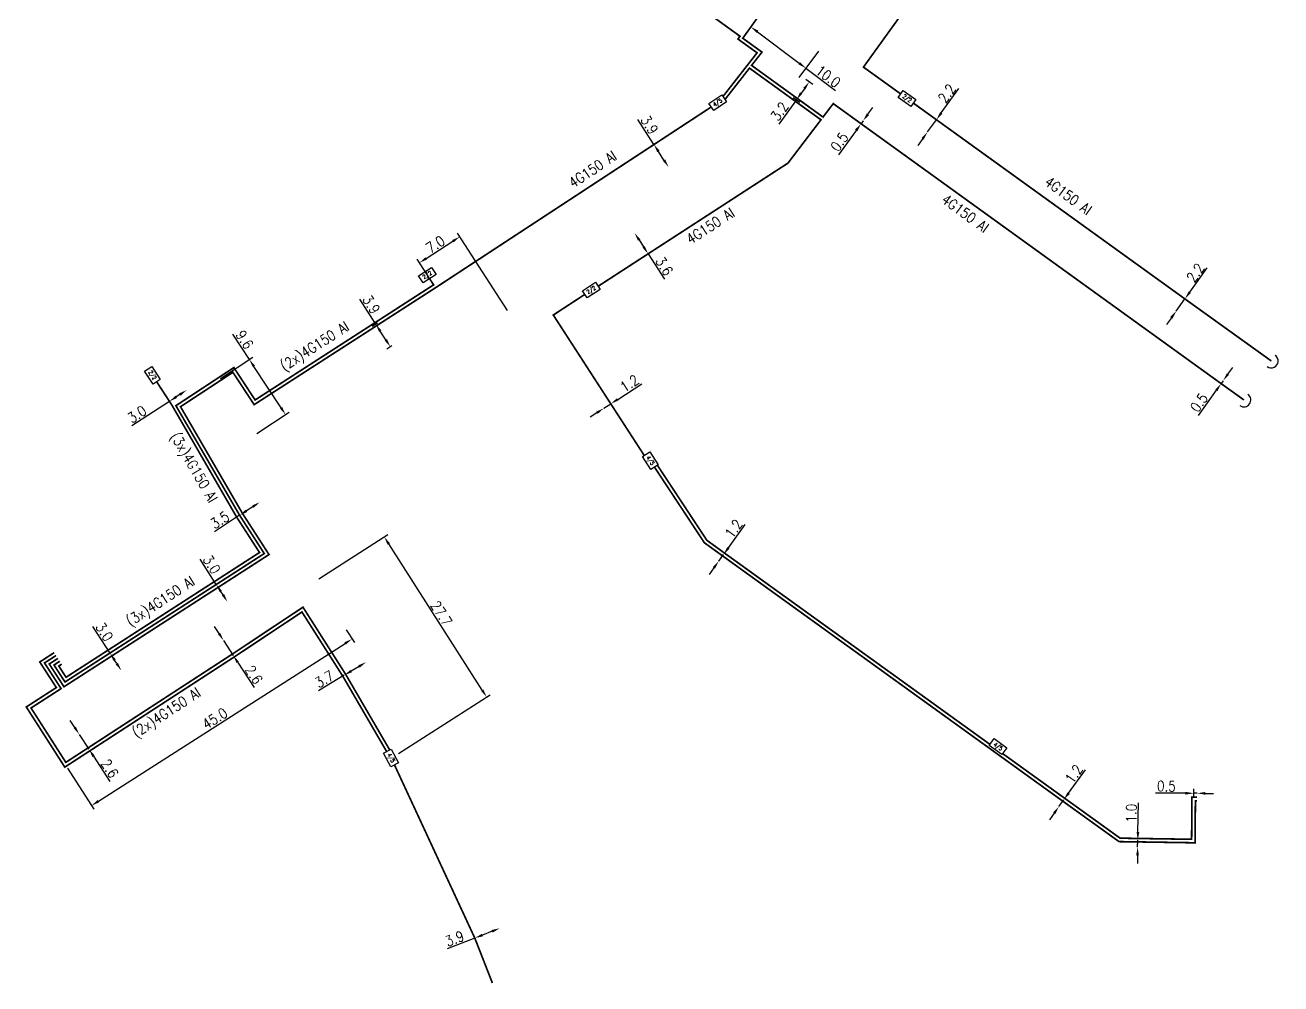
# Model space of a CAD drawing. Header units: millimetres. Extents: x 146511 to 147006, y 145000 to 146000.
# Drawn here: x 146810 to 146992.7, y 144999.9 to 145139.3 of the extents above; entities that cross this region are included whole.
import ezdxf
from ezdxf.enums import TextEntityAlignment as Align

# ---------------------------------------------------------------- set-up
doc = ezdxf.new("R2010")
doc.units = ezdxf.units.MM
doc.header["$PDMODE"] = 34
doc.linetypes.add('B_ST_AL', pattern=[2000, 1000, 1000])
doc.layers.get('0').update_dxf_attribs({"linetype": 'CONTINUOUS'})
doc.layers.get('DEFPOINTS').update_dxf_attribs({"linetype": 'CONTINUOUS'})
for name, color, linetype in [('B_110', 1, 'CONTINUOUS'), ('B_300', 7, 'CONTINUOUS'), ('B_310', 7, 'CONTINUOUS')]:
    doc.layers.add(name, color=color, linetype=linetype)
doc.styles.add('M_ROMANS', font='ROMANS.shx', dxfattribs={"width": 0.75})
doc.styles.get("Standard").update_dxf_attribs({"font": 'romans.shx', "width": 0.85})
doc.dimstyles.get("Standard").update_dxf_attribs({"dimtxt": 1.5, "dimasz": 1.2, "dimexe": 0.625, "dimexo": 0.625, "dimgap": 0.25, "dimtad": 1, "dimdec": 1, "dimzin": 0, "dimdsep": 46, "dimtxsty": 'Standard', "dimcen": -0.5, "dimadec": 0, "dimazin": 0, "dimtfac": 1, "dimtdec": 1, "dimtmove": 0, "dimatfit": 3, "dimfxl": 1, "dimtolj": 1, "dimtzin": 0, "dimarcsym": 0})

# ---------------------------------------------------------------- blocks, each defined once
blk = doc.blocks.new('*D3')
at = {"layer": 'B_110', "color": 0, "linetype": 'Continuous', "lineweight": -2, "transparency": 16777216}
for p, q in [((146852.75, 145058.77), (146862.8, 145065.2)), ((146876.53, 145042.58), (146862.92, 145063.85)), ((146864.34, 145033.36), (146877.7, 145041.9))]:
    blk.add_line(p, q, dxfattribs=at)
at = {"layer": 'B_110', "color": 0, "linetype": 'Continuous', "transparency": 16777216}
for points in [[(146863.09, 145063.96), (146862.75, 145063.74), (146862.28, 145064.86)], [(146876.69, 145042.68), (146876.36, 145042.47), (146877.17, 145041.57)]]:
    blk.add_solid(points, dxfattribs=at)
at = {"layer": 'DEFPOINTS', "color": 0, "linetype": 'Continuous', "transparency": 16777216}
for p in [(146862.28, 145064.86), (146852.22, 145058.44), (146863.81, 145033.02)]:
    blk.add_point(p, dxfattribs=at)
at = {"layer": 'B_110', "color": 0, "linetype": 'Continuous', "transparency": 16777216, "insert": (146870.57, 145053.75), "char_height": 1.5, "attachment_point": 5, "rotation": 302.5927}
blk.add_mtext('\\A1;27.7', dxfattribs=at)
blk = doc.blocks.new('*D4')
at = {"layer": 'B_110', "color": 0, "linetype": 'Continuous', "lineweight": -2, "transparency": 16777216}
for p, q in [((146877.96, 145007.52), (146876.56, 145006.97)), ((146875.44, 145006.54), (146871.43, 145004.96))]:
    blk.add_line(p, q, dxfattribs=at)
at = {"layer": 'B_110', "color": 0, "linetype": 'Continuous', "transparency": 16777216}
for points in [[(146876.49, 145007.16), (146876.63, 145006.79), (146875.44, 145006.54)], [(146877.88, 145007.71), (146878.03, 145007.33), (146879.07, 145007.96)]]:
    blk.add_solid(points, dxfattribs=at)
at = {"layer": 'DEFPOINTS', "color": 0, "linetype": 'Continuous', "transparency": 16777216}
for p in [(146879.07, 145007.96), (146879.07, 145007.96), (146875.44, 145006.54)]:
    blk.add_point(p, dxfattribs=at)
at = {"layer": 'B_110', "color": 0, "linetype": 'Continuous', "transparency": 16777216, "insert": (146872.51, 145006.46), "char_height": 1.5, "attachment_point": 5, "rotation": 21.3856}
blk.add_mtext('\\A1;3.9', dxfattribs=at)
blk = doc.blocks.new('*D5')
at = {"layer": 'B_110', "color": 0, "linetype": 'Continuous', "lineweight": -2, "transparency": 16777216}
for p, q in [((146858.6, 145046.03), (146857.48, 145045.37)), ((146856.45, 145044.75), (146852.7, 145042.51))]:
    blk.add_line(p, q, dxfattribs=at)
at = {"layer": 'B_110', "color": 0, "linetype": 'Continuous', "transparency": 16777216}
for points in [[(146857.38, 145045.54), (146857.58, 145045.19), (146856.45, 145044.75)], [(146858.5, 145046.2), (146858.7, 145045.86), (146859.63, 145046.65)]]:
    blk.add_solid(points, dxfattribs=at)
at = {"layer": 'DEFPOINTS', "color": 0, "linetype": 'Continuous', "transparency": 16777216}
for p in [(146859.63, 145046.65), (146859.63, 145046.65), (146856.45, 145044.75)]:
    blk.add_point(p, dxfattribs=at)
at = {"layer": 'B_110', "color": 0, "linetype": 'Continuous', "transparency": 16777216, "insert": (146853.55, 145044.18), "char_height": 1.5, "attachment_point": 5, "rotation": 30.8629}
blk.add_mtext('\\A1;3.7', dxfattribs=at)
blk = doc.blocks.new('*D6')
at = {"layer": 'B_110', "color": 0, "linetype": 'Continuous', "lineweight": -2, "transparency": 16777216}
for p, q in [((146838.25, 145050.81), (146837.59, 145051.82)), ((146838.9, 145049.81), (146840.31, 145047.62)), ((146840.96, 145046.62), (146843.34, 145042.95))]:
    blk.add_line(p, q, dxfattribs=at)
at = {"layer": 'B_110', "color": 0, "linetype": 'Continuous', "transparency": 16777216}
for points in [[(146838.41, 145050.92), (146838.08, 145050.7), (146838.9, 145049.81)], [(146841.13, 145046.73), (146840.8, 145046.51), (146840.31, 145047.62)]]:
    blk.add_solid(points, dxfattribs=at)
at = {"layer": 'DEFPOINTS', "color": 0, "linetype": 'Continuous', "transparency": 16777216}
for p in [(146838.9, 145049.81), (146838.9, 145049.81), (146840.31, 145047.62)]:
    blk.add_point(p, dxfattribs=at)
at = {"layer": 'B_110', "color": 0, "linetype": 'Continuous', "transparency": 16777216, "insert": (146843.32, 145044.82), "char_height": 1.5, "attachment_point": 5, "rotation": 302.9307}
blk.add_mtext('\\A1;2.6', dxfattribs=at)
blk = doc.blocks.new('*D7')
at = {"layer": 'B_110', "color": 0, "linetype": 'Continuous', "lineweight": -2, "transparency": 16777216}
for p, q in [((146817.26, 145037.17), (146816.6, 145038.17)), ((146817.91, 145036.16), (146819.33, 145033.98)), ((146819.99, 145032.98), (146822.38, 145029.32))]:
    blk.add_line(p, q, dxfattribs=at)
at = {"layer": 'B_110', "color": 0, "linetype": 'Continuous', "transparency": 16777216}
for points in [[(146817.42, 145037.28), (146817.09, 145037.06), (146817.91, 145036.16)], [(146820.16, 145033.09), (146819.82, 145032.87), (146819.33, 145033.98)]]:
    blk.add_solid(points, dxfattribs=at)
at = {"layer": 'DEFPOINTS', "color": 0, "linetype": 'Continuous', "transparency": 16777216}
for p in [(146817.91, 145036.16), (146817.91, 145036.16), (146819.33, 145033.98)]:
    blk.add_point(p, dxfattribs=at)
at = {"layer": 'B_110', "color": 0, "linetype": 'Continuous', "transparency": 16777216, "insert": (146822.35, 145031.19), "char_height": 1.5, "attachment_point": 5, "rotation": 303.1398}
blk.add_mtext('\\A1;2.6', dxfattribs=at)
blk = doc.blocks.new('*D8')
at = {"layer": 'B_110', "color": 0, "linetype": 'Continuous', "lineweight": -2, "transparency": 16777216}
for p, q in [((146822.4, 145047.95), (146819.87, 145051.85)), ((146823.38, 145046.44), (146823.05, 145046.95))]:
    blk.add_line(p, q, dxfattribs=at)
at = {"layer": 'B_110', "color": 0, "linetype": 'Continuous', "transparency": 16777216}
for points in [[(146823.22, 145047.06), (146822.88, 145046.84), (146822.4, 145047.95)], [(146823.54, 145046.55), (146823.21, 145046.33), (146824.03, 145045.44)]]:
    blk.add_solid(points, dxfattribs=at)
at = {"layer": 'DEFPOINTS', "color": 0, "linetype": 'Continuous', "transparency": 16777216}
for p in [(146822.4, 145047.95), (146824.03, 145045.44), (146824.03, 145045.44)]:
    blk.add_point(p, dxfattribs=at)
at = {"layer": 'B_110', "color": 0, "linetype": 'Continuous', "transparency": 16777216, "insert": (146821.57, 145051.06), "char_height": 1.5, "attachment_point": 5, "rotation": 302.9495}
blk.add_mtext('\\A1;3.0', dxfattribs=at)
blk = doc.blocks.new('*D9')
at = {"layer": 'B_110', "color": 0, "linetype": 'Continuous', "lineweight": -2, "transparency": 16777216}
for p, q in [((146837.84, 145057.95), (146835.48, 145061.63)), ((146838.82, 145056.44), (146838.49, 145056.95))]:
    blk.add_line(p, q, dxfattribs=at)
at = {"layer": 'B_110', "color": 0, "linetype": 'Continuous', "transparency": 16777216}
for points in [[(146838.66, 145057.05), (146838.33, 145056.84), (146837.84, 145057.95)], [(146838.99, 145056.55), (146838.65, 145056.33), (146839.47, 145055.43)]]:
    blk.add_solid(points, dxfattribs=at)
at = {"layer": 'DEFPOINTS', "color": 0, "linetype": 'Continuous', "transparency": 16777216}
for p in [(146837.84, 145057.95), (146839.47, 145055.43), (146839.47, 145055.43)]:
    blk.add_point(p, dxfattribs=at)
at = {"layer": 'B_110', "color": 0, "linetype": 'Continuous', "transparency": 16777216, "insert": (146837.18, 145060.84), "char_height": 1.5, "attachment_point": 5, "rotation": 302.8027}
blk.add_mtext('\\A1;3.0', dxfattribs=at)
blk = doc.blocks.new('*D10')
at = {"layer": 'B_110', "color": 0, "linetype": 'Continuous', "lineweight": -2, "transparency": 16777216}
for p, q in [((146843.16, 145069.26), (146842.24, 145068.66)), ((146841.24, 145068.01), (146837.57, 145065.62))]:
    blk.add_line(p, q, dxfattribs=at)
at = {"layer": 'B_110', "color": 0, "linetype": 'Continuous', "transparency": 16777216}
for points in [[(146843.05, 145069.43), (146843.27, 145069.09), (146844.17, 145069.92)], [(146842.13, 145068.83), (146842.35, 145068.49), (146841.24, 145068.01)]]:
    blk.add_solid(points, dxfattribs=at)
at = {"layer": 'DEFPOINTS', "color": 0, "linetype": 'Continuous', "transparency": 16777216}
for p in [(146844.17, 145069.92), (146844.17, 145069.92), (146841.24, 145068.01)]:
    blk.add_point(p, dxfattribs=at)
at = {"layer": 'B_110', "color": 0, "linetype": 'Continuous', "transparency": 16777216, "insert": (146838.36, 145067.32), "char_height": 1.5, "attachment_point": 5, "rotation": 33.1012}
blk.add_mtext('\\A1;3.5', dxfattribs=at)
blk = doc.blocks.new('B_310_03')
at = {"color": 0, "linetype": 'Continuous', "flags": 128}
blk.add_lwpolyline([(-2.25, -1.25), (-2.25, 1.25), (2.25, 1.25), (2.25, -1.25)], close=True, dxfattribs=at)
at = {"color": 0, "linetype": 'Continuous', "style": 'M_ROMANS', "width": 0.75}
blk.add_text('4/5', height=1.2, dxfattribs=at).set_placement((0, 0), align=Align.MIDDLE)
at = {"color": 0, "linetype": 'Continuous', "width": 0.75, "flags": 3}
for tag, p in [('DEF_COUP', (0, -7.5)), ('DEF_LEG', (0, -5)), ('DEF_TYPE', (0, -10))]:
    blk.add_attdef(tag, text='', height=1.2, dxfattribs=at).set_placement(p, align=Align.MIDDLE)
blk = doc.blocks.new('*D11')
at = {"layer": 'B_110', "color": 0, "linetype": 'Continuous', "lineweight": -2, "transparency": 16777216}
for p, q in [((146856.75, 145051.35), (146857.93, 145049.51)), ((146820.69, 145026.44), (146856.59, 145049.39)), ((146816.19, 145031.25), (146820.02, 145025.27))]:
    blk.add_line(p, q, dxfattribs=at)
at = {"layer": 'B_110', "color": 0, "linetype": 'Continuous', "transparency": 16777216}
for points in [[(146856.48, 145049.55), (146856.69, 145049.22), (146857.6, 145050.03)], [(146820.59, 145026.61), (146820.8, 145026.27), (146819.68, 145025.79)]]:
    blk.add_solid(points, dxfattribs=at)
at = {"layer": 'DEFPOINTS', "color": 0, "linetype": 'Continuous', "transparency": 16777216}
for p in [(146856.42, 145051.88), (146857.6, 145050.03), (146815.86, 145031.78)]:
    blk.add_point(p, dxfattribs=at)
at = {"layer": 'B_110', "color": 0, "linetype": 'Continuous', "transparency": 16777216, "insert": (146837.63, 145038.46), "char_height": 1.5, "attachment_point": 5, "rotation": 32.5927}
blk.add_mtext('\\A1;45.0', dxfattribs=at)
blk = doc.blocks.new('*D12')
at = {"layer": 'B_110', "color": 0, "linetype": 'Continuous', "lineweight": -2, "transparency": 16777216}
for p, q in [((146832.54, 145085.56), (146832.03, 145085.23)), ((146831.03, 145084.58), (146825.54, 145081))]:
    blk.add_line(p, q, dxfattribs=at)
at = {"layer": 'B_110', "color": 0, "linetype": 'Continuous', "transparency": 16777216}
for points in [[(146832.43, 145085.73), (146832.64, 145085.39), (146833.54, 145086.22)], [(146831.92, 145085.4), (146832.14, 145085.06), (146831.03, 145084.58)]]:
    blk.add_solid(points, dxfattribs=at)
at = {"layer": 'DEFPOINTS', "color": 0, "linetype": 'Continuous', "transparency": 16777216}
for p in [(146833.54, 145086.22), (146833.54, 145086.22), (146831.03, 145084.58)]:
    blk.add_point(p, dxfattribs=at)
at = {"layer": 'B_110', "color": 0, "linetype": 'Continuous', "transparency": 16777216, "insert": (146826.32, 145082.7), "char_height": 1.5, "attachment_point": 5, "rotation": 33.1101}
blk.add_mtext('\\A1;3.0', dxfattribs=at)
blk = doc.blocks.new('B_310_02')
at = {"color": 0, "linetype": 'Continuous', "flags": 128}
blk.add_lwpolyline([(-2.25, -1.25), (-2.25, 1.25), (2.25, 1.25), (2.25, -1.25)], close=True, dxfattribs=at)
at = {"color": 0, "linetype": 'Continuous', "style": 'M_ROMANS', "width": 0.75}
blk.add_text('2/2', height=1.2, dxfattribs=at).set_placement((0, 0), align=Align.MIDDLE)
at = {"color": 0, "linetype": 'Continuous', "style": 'M_ROMANS', "width": 0.75, "flags": 3}
for tag, p in [('DEF_COUP', (0, -7.5)), ('DEF_LEG', (0, -5)), ('DEF_TYPE', (0, -10))]:
    blk.add_attdef(tag, text='', height=1.2, dxfattribs=at).set_placement(p, align=Align.MIDDLE)
blk = doc.blocks.new('*D13')
at = {"layer": 'B_110', "color": 0, "linetype": 'Continuous', "lineweight": -2, "transparency": 16777216}
for p, q in [((146861.04, 145095.8), (146858.7, 145099.42)), ((146861.28, 145095.95), (146860.51, 145095.46)), ((146862.5, 145093.53), (146861.69, 145094.79)), ((146863.39, 145092.67), (146862.63, 145092.18))]:
    blk.add_line(p, q, dxfattribs=at)
at = {"layer": 'B_110', "color": 0, "linetype": 'Continuous', "transparency": 16777216}
for points in [[(146861.86, 145094.9), (146861.52, 145094.68), (146861.04, 145095.8)], [(146862.67, 145093.64), (146862.33, 145093.42), (146863.15, 145092.52)]]:
    blk.add_solid(points, dxfattribs=at)
at = {"layer": 'DEFPOINTS', "color": 0, "linetype": 'Continuous', "transparency": 16777216}
for p in [(146861.8, 145096.29), (146863.92, 145093.01), (146863.15, 145092.52)]:
    blk.add_point(p, dxfattribs=at)
at = {"layer": 'B_110', "color": 0, "linetype": 'Continuous', "transparency": 16777216, "insert": (146860.39, 145098.66), "char_height": 1.5, "attachment_point": 5, "rotation": 302.8081}
blk.add_mtext('\\A1;3.9', dxfattribs=at)
blk = doc.blocks.new('*D14')
at = {"layer": 'B_110', "color": 0, "linetype": 'Continuous', "lineweight": -2, "transparency": 16777216}
for p, q in [((146842.65, 145090.67), (146840.26, 145094.33)), ((146838.47, 145087.92), (146843.18, 145091.01)), ((146847.26, 145083.65), (146843.31, 145089.67)), ((146843.73, 145079.9), (146848.44, 145082.99))]:
    blk.add_line(p, q, dxfattribs=at)
at = {"layer": 'B_110', "color": 0, "linetype": 'Continuous', "transparency": 16777216}
for points in [[(146843.48, 145089.78), (146843.15, 145089.56), (146842.65, 145090.67)], [(146847.43, 145083.76), (146847.1, 145083.54), (146847.92, 145082.64)]]:
    blk.add_solid(points, dxfattribs=at)
at = {"layer": 'DEFPOINTS', "color": 0, "linetype": 'Continuous', "transparency": 16777216}
for p in [(146837.94, 145087.58), (146847.92, 145082.64), (146843.21, 145079.55)]:
    blk.add_point(p, dxfattribs=at)
at = {"layer": 'B_110', "color": 0, "linetype": 'Continuous', "transparency": 16777216, "insert": (146841.96, 145093.55), "char_height": 1.5, "attachment_point": 5, "rotation": 303.2738}
blk.add_mtext('\\A1;9.6', dxfattribs=at)
blk = doc.blocks.new('*D15')
at = {"layer": 'B_110', "color": 0, "linetype": 'Continuous', "lineweight": -2, "transparency": 16777216}
for p, q in [((146868.39, 145105.37), (146872.26, 145107.87)), ((146880.19, 145097.8), (146872.93, 145109.04)), ((146868.88, 145102.4), (146867.05, 145105.24))]:
    blk.add_line(p, q, dxfattribs=at)
at = {"layer": 'B_110', "color": 0, "linetype": 'Continuous', "transparency": 16777216}
for points in [[(146872.15, 145108.03), (146872.36, 145107.7), (146873.26, 145108.52)], [(146868.28, 145105.54), (146868.5, 145105.2), (146867.38, 145104.72)]]:
    blk.add_solid(points, dxfattribs=at)
at = {"layer": 'DEFPOINTS', "color": 0, "linetype": 'Continuous', "transparency": 16777216}
for p in [(146873.26, 145108.52), (146869.22, 145101.88), (146880.53, 145097.28)]:
    blk.add_point(p, dxfattribs=at)
at = {"layer": 'B_110', "color": 0, "linetype": 'Continuous', "transparency": 16777216, "insert": (146869.71, 145107.41), "char_height": 1.5, "attachment_point": 5, "rotation": 32.8621}
blk.add_mtext('\\A1;7.0', dxfattribs=at)
blk = doc.blocks.new('*D16')
at = {"layer": 'B_110', "color": 0, "linetype": 'Continuous', "lineweight": -2, "transparency": 16777216}
for p, q in [((146901.5, 145121.93), (146899.16, 145125.54)), ((146902.96, 145119.66), (146902.15, 145120.92))]:
    blk.add_line(p, q, dxfattribs=at)
at = {"layer": 'B_110', "color": 0, "linetype": 'Continuous', "transparency": 16777216}
for points in [[(146902.32, 145121.03), (146901.98, 145120.81), (146901.5, 145121.93)], [(146903.13, 145119.77), (146902.8, 145119.55), (146903.62, 145118.65)]]:
    blk.add_solid(points, dxfattribs=at)
at = {"layer": 'DEFPOINTS', "color": 0, "linetype": 'Continuous', "transparency": 16777216}
for p in [(146901.5, 145121.93), (146903.62, 145118.65), (146903.62, 145118.65)]:
    blk.add_point(p, dxfattribs=at)
at = {"layer": 'B_110', "color": 0, "linetype": 'Continuous', "transparency": 16777216, "insert": (146900.84, 145124.78), "char_height": 1.5, "attachment_point": 5, "rotation": 302.8957}
blk.add_mtext('\\A1;3.9', dxfattribs=at)
blk = doc.blocks.new('*D17')
at = {"layer": 'B_110', "color": 0, "linetype": 'Continuous', "lineweight": -2, "transparency": 16777216}
for p, q in [((146899.34, 145108.05), (146899.99, 145107.04)), ((146900.65, 145106.03), (146903.03, 145102.36))]:
    blk.add_line(p, q, dxfattribs=at)
at = {"layer": 'B_110', "color": 0, "linetype": 'Continuous', "transparency": 16777216}
for points in [[(146899.51, 145108.15), (146899.17, 145107.94), (146898.69, 145109.05)], [(146900.16, 145107.15), (146899.83, 145106.93), (146900.65, 145106.03)]]:
    blk.add_solid(points, dxfattribs=at)
at = {"layer": 'DEFPOINTS', "color": 0, "linetype": 'Continuous', "transparency": 16777216}
for p in [(146898.69, 145109.05), (146898.69, 145109.05), (146900.65, 145106.03)]:
    blk.add_point(p, dxfattribs=at)
at = {"layer": 'B_110', "color": 0, "linetype": 'Continuous', "transparency": 16777216, "insert": (146903, 145104.24), "char_height": 1.5, "attachment_point": 5, "rotation": 302.965}
blk.add_mtext('\\A1;3.6', dxfattribs=at)
blk = doc.blocks.new('*D18')
at = {"layer": 'B_110', "color": 0, "linetype": 'Continuous', "lineweight": -2, "transparency": 16777216}
for p, q in [((146896.23, 145084.87), (146899.74, 145087.15)), ((146894.21, 145083.57), (146895.22, 145084.22)), ((146893.21, 145082.92), (146892.2, 145082.27))]:
    blk.add_line(p, q, dxfattribs=at)
at = {"layer": 'B_110', "color": 0, "linetype": 'Continuous', "transparency": 16777216}
for points in [[(146896.12, 145085.04), (146896.34, 145084.71), (146895.22, 145084.22)], [(146893.1, 145083.09), (146893.31, 145082.75), (146894.21, 145083.57)]]:
    blk.add_solid(points, dxfattribs=at)
at = {"layer": 'DEFPOINTS', "color": 0, "linetype": 'Continuous', "transparency": 16777216}
for p in [(146895.22, 145084.22), (146894.21, 145083.57), (146894.21, 145083.57)]:
    blk.add_point(p, dxfattribs=at)
at = {"layer": 'B_110', "color": 0, "linetype": 'Continuous', "transparency": 16777216, "insert": (146897.94, 145087.18), "char_height": 1.5, "attachment_point": 5, "rotation": 32.9279}
blk.add_mtext('\\A1;1.2', dxfattribs=at)
blk = doc.blocks.new('*D20')
at = {"layer": 'B_110', "color": 0, "linetype": 'Continuous', "lineweight": -2, "transparency": 16777216}
for p, q in [((146916.56, 145138.31), (146922.63, 145133.74)), ((146923.59, 145133.02), (146927.91, 145129.77))]:
    blk.add_line(p, q, dxfattribs=at)
at = {"layer": 'B_110', "color": 0, "linetype": 'Continuous', "transparency": 16777216}
for points in [[(146916.68, 145138.47), (146916.44, 145138.15), (146915.6, 145139.03)], [(146922.75, 145133.9), (146922.51, 145133.58), (146923.59, 145133.02)]]:
    blk.add_solid(points, dxfattribs=at)
at = {"layer": 'DEFPOINTS', "color": 0, "linetype": 'Continuous', "transparency": 16777216}
for p in [(146915.6, 145139.03), (146923.59, 145133.02), (146923.59, 145133.02)]:
    blk.add_point(p, dxfattribs=at)
at = {"layer": 'B_110', "color": 0, "linetype": 'Continuous', "transparency": 16777216, "insert": (146926.83, 145131.83), "char_height": 1.5, "attachment_point": 5, "rotation": 323.0602}
blk.add_mtext('\\A1;10.0', dxfattribs=at)
blk = doc.blocks.new('*D24')
at = {"layer": 'B_110', "color": 0, "linetype": 'Continuous', "lineweight": -2, "transparency": 16777216}
for p, q in [((146924.62, 145130.63), (146923.57, 145131.38)), ((146923.38, 145130.04), (146922.91, 145129.39)), ((146922.21, 145128.42), (146919.65, 145124.88)), ((146921.74, 145128.76), (146922.71, 145128.06))]:
    blk.add_line(p, q, dxfattribs=at)
at = {"layer": 'B_110', "color": 0, "linetype": 'Continuous', "transparency": 16777216}
for points in [[(146922.75, 145129.51), (146923.07, 145129.28), (146922.21, 145128.42)], [(146923.21, 145130.16), (146923.54, 145129.93), (146924.08, 145131.02)]]:
    blk.add_solid(points, dxfattribs=at)
at = {"layer": 'DEFPOINTS', "color": 0, "linetype": 'Continuous', "transparency": 16777216}
for p in [(146924.08, 145131.02), (146925.12, 145130.26), (146921.23, 145129.13)]:
    blk.add_point(p, dxfattribs=at)
at = {"layer": 'B_110', "color": 0, "linetype": 'Continuous', "transparency": 16777216, "insert": (146919.76, 145126.75), "char_height": 1.5, "attachment_point": 5, "rotation": 54.1549}
blk.add_mtext('\\A1;3.2', dxfattribs=at)
blk = doc.blocks.new('*D28')
at = {"layer": 'B_110', "color": 0, "linetype": 'Continuous', "lineweight": -2, "transparency": 16777216}
for p, q in [((146932.61, 145126.33), (146933.32, 145127.3)), ((146930.91, 145123.98), (146928.35, 145120.44)), ((146931.91, 145125.36), (146931.62, 145124.95))]:
    blk.add_line(p, q, dxfattribs=at)
at = {"layer": 'B_110', "color": 0, "linetype": 'Continuous', "transparency": 16777216}
for points in [[(146932.45, 145126.45), (146932.78, 145126.21), (146931.91, 145125.36)], [(146930.75, 145124.1), (146931.08, 145123.86), (146931.62, 145124.95)]]:
    blk.add_solid(points, dxfattribs=at)
at = {"layer": 'DEFPOINTS', "color": 0, "linetype": 'Continuous', "transparency": 16777216}
for p in [(146931.62, 145124.95), (146931.91, 145125.36), (146931.91, 145125.36)]:
    blk.add_point(p, dxfattribs=at)
at = {"layer": 'B_110', "color": 0, "linetype": 'Continuous', "transparency": 16777216, "insert": (146928.47, 145122.31), "char_height": 1.5, "attachment_point": 5, "rotation": 54.1549}
blk.add_mtext('\\A1;0.5', dxfattribs=at)
blk = doc.blocks.new('*D29')
at = {"layer": 'B_110', "color": 0, "linetype": 'Continuous', "lineweight": -2, "transparency": 16777216}
for p, q in [((146984.98, 145088.54), (146985.68, 145089.52)), ((146984.28, 145087.57), (146983.99, 145087.16)), ((146983.29, 145086.19), (146980.67, 145082.53))]:
    blk.add_line(p, q, dxfattribs=at)
at = {"layer": 'B_110', "color": 0, "linetype": 'Continuous', "transparency": 16777216}
for points in [[(146984.82, 145088.66), (146985.14, 145088.43), (146984.28, 145087.57)], [(146983.13, 145086.3), (146983.45, 145086.07), (146983.99, 145087.16)]]:
    blk.add_solid(points, dxfattribs=at)
at = {"layer": 'DEFPOINTS', "color": 0, "linetype": 'Continuous', "transparency": 16777216}
for p in [(146984.28, 145087.57), (146984.28, 145087.57), (146983.99, 145087.16)]:
    blk.add_point(p, dxfattribs=at)
at = {"layer": 'B_110', "color": 0, "linetype": 'Continuous', "transparency": 16777216, "insert": (146980.78, 145084.4), "char_height": 1.5, "attachment_point": 5, "rotation": 54.3565}
blk.add_mtext('\\A1;0.5', dxfattribs=at)
blk = doc.blocks.new('B_300_05')
at = {"color": 0, "linetype": 'Continuous'}
blk.add_arc((0, 0), 1, 270, 90, dxfattribs=at)
at = {"color": 0, "linetype": 'Continuous', "width": 0.75, "flags": 3}
for tag, p in [('DEF_LEG', (0, -5)), ('DEF_COUP', (0, -7.5)), ('DEF_TYPE', (0, -10))]:
    blk.add_attdef(tag, text='', height=1.2, dxfattribs=at).set_placement(p, align=Align.MIDDLE)
blk = doc.blocks.new('*D30')
at = {"layer": 'B_110', "color": 0, "linetype": 'Continuous', "lineweight": -2, "transparency": 16777216}
for p, q in [((146979.43, 145100.45), (146981.98, 145104)), ((146977.45, 145097.69), (146978.73, 145099.47)), ((146976.75, 145096.71), (146976.05, 145095.74))]:
    blk.add_line(p, q, dxfattribs=at)
at = {"layer": 'B_110', "color": 0, "linetype": 'Continuous', "transparency": 16777216}
for points in [[(146979.27, 145100.56), (146979.59, 145100.33), (146978.73, 145099.47)], [(146976.58, 145096.83), (146976.91, 145096.59), (146977.45, 145097.69)]]:
    blk.add_solid(points, dxfattribs=at)
at = {"layer": 'DEFPOINTS', "color": 0, "linetype": 'Continuous', "transparency": 16777216}
for p in [(146978.73, 145099.47), (146977.45, 145097.69), (146977.45, 145097.69)]:
    blk.add_point(p, dxfattribs=at)
at = {"layer": 'B_110', "color": 0, "linetype": 'Continuous', "transparency": 16777216, "insert": (146980.25, 145103.29), "char_height": 1.5, "attachment_point": 5, "rotation": 54.2923}
blk.add_mtext('\\A1;2.2', dxfattribs=at)
blk = doc.blocks.new('*D31')
at = {"layer": 'B_110', "color": 0, "linetype": 'Continuous', "lineweight": -2, "transparency": 16777216}
for p, q in [((146943.28, 145126.51), (146945.84, 145130.05)), ((146941.29, 145123.75), (146942.58, 145125.53)), ((146940.59, 145122.78), (146939.89, 145121.8))]:
    blk.add_line(p, q, dxfattribs=at)
at = {"layer": 'B_110', "color": 0, "linetype": 'Continuous', "transparency": 16777216}
for points in [[(146943.12, 145126.62), (146943.44, 145126.39), (146942.58, 145125.53)], [(146940.43, 145122.89), (146940.75, 145122.66), (146941.29, 145123.75)]]:
    blk.add_solid(points, dxfattribs=at)
at = {"layer": 'DEFPOINTS', "color": 0, "linetype": 'Continuous', "transparency": 16777216}
for p in [(146942.58, 145125.53), (146941.29, 145123.75), (146941.29, 145123.75)]:
    blk.add_point(p, dxfattribs=at)
at = {"layer": 'B_110', "color": 0, "linetype": 'Continuous', "transparency": 16777216, "insert": (146944.1, 145129.35), "char_height": 1.5, "attachment_point": 5, "rotation": 54.1523}
blk.add_mtext('\\A1;2.2', dxfattribs=at)
blk = doc.blocks.new('*D32')
at = {"layer": 'B_110', "color": 0, "linetype": 'Continuous', "lineweight": -2, "transparency": 16777216}
for p, q in [((146912.33, 145063.29), (146914.78, 145066.68)), ((146910.93, 145061.34), (146911.63, 145062.31)), ((146910.22, 145060.37), (146909.52, 145059.39))]:
    blk.add_line(p, q, dxfattribs=at)
at = {"layer": 'B_110', "color": 0, "linetype": 'Continuous', "transparency": 16777216}
for points in [[(146912.17, 145063.4), (146912.49, 145063.17), (146911.63, 145062.31)], [(146910.06, 145060.48), (146910.39, 145060.25), (146910.93, 145061.34)]]:
    blk.add_solid(points, dxfattribs=at)
at = {"layer": 'DEFPOINTS', "color": 0, "linetype": 'Continuous', "transparency": 16777216}
for p in [(146911.63, 145062.31), (146910.93, 145061.34), (146910.93, 145061.34)]:
    blk.add_point(p, dxfattribs=at)
at = {"layer": 'B_110', "color": 0, "linetype": 'Continuous', "transparency": 16777216, "insert": (146913.09, 145066.06), "char_height": 1.5, "attachment_point": 5, "rotation": 54.2055}
blk.add_mtext('\\A1;1.2', dxfattribs=at)
blk = doc.blocks.new('*D33')
at = {"layer": 'B_110', "color": 0, "linetype": 'Continuous', "lineweight": -2, "transparency": 16777216}
for p, q in [((146961.81, 145027.62), (146964.26, 145031.02)), ((146960.41, 145025.67), (146961.11, 145026.64)), ((146959.71, 145024.7), (146959.01, 145023.72))]:
    blk.add_line(p, q, dxfattribs=at)
at = {"layer": 'B_110', "color": 0, "linetype": 'Continuous', "transparency": 16777216}
for points in [[(146961.65, 145027.73), (146961.98, 145027.5), (146961.11, 145026.64)], [(146959.55, 145024.81), (146959.87, 145024.58), (146960.41, 145025.67)]]:
    blk.add_solid(points, dxfattribs=at)
at = {"layer": 'DEFPOINTS', "color": 0, "linetype": 'Continuous', "transparency": 16777216}
for p in [(146960.41, 145025.67), (146960.41, 145025.67), (146961.11, 145026.64)]:
    blk.add_point(p, dxfattribs=at)
at = {"layer": 'B_110', "color": 0, "linetype": 'Continuous', "transparency": 16777216, "insert": (146962.58, 145030.39), "char_height": 1.5, "attachment_point": 5, "rotation": 54.2465}
blk.add_mtext('\\A1;1.2', dxfattribs=at)
blk = doc.blocks.new('*D34')
at = {"layer": 'B_110', "color": 0, "linetype": 'Continuous', "lineweight": -2, "transparency": 16777216}
for p, q in [((146971.89, 145021.97), (146971.95, 145026.18)), ((146971.85, 145019.77), (146971.87, 145020.77)), ((146971.83, 145018.57), (146971.82, 145017.37))]:
    blk.add_line(p, q, dxfattribs=at)
at = {"layer": 'B_110', "color": 0, "linetype": 'Continuous', "transparency": 16777216}
for points in [[(146971.69, 145021.97), (146972.09, 145021.97), (146971.87, 145020.77)], [(146971.63, 145018.57), (146972.03, 145018.57), (146971.85, 145019.77)]]:
    blk.add_solid(points, dxfattribs=at)
at = {"layer": 'DEFPOINTS', "color": 0, "linetype": 'Continuous', "transparency": 16777216}
for p in [(146971.87, 145020.77), (146971.85, 145019.77), (146971.85, 145019.77)]:
    blk.add_point(p, dxfattribs=at)
at = {"layer": 'B_110', "color": 0, "linetype": 'Continuous', "transparency": 16777216, "insert": (146970.93, 145024.7), "char_height": 1.5, "attachment_point": 5, "rotation": 89.134}
blk.add_mtext('\\A1;1.0', dxfattribs=at)
blk = doc.blocks.new('*D76')
at = {"layer": 'B_110', "color": 0, "linetype": 'Continuous', "lineweight": -2, "transparency": 16777216}
for p, q in [((146978.8, 145027.6), (146974.43, 145027.63)), ((146980, 145026.91), (146980.01, 145028.22)), ((146980.5, 145027.59), (146980, 145027.59)), ((146981.7, 145027.58), (146982.9, 145027.57))]:
    blk.add_line(p, q, dxfattribs=at)
at = {"layer": 'B_110', "color": 0, "linetype": 'Continuous', "transparency": 16777216}
for points in [[(146978.81, 145027.8), (146978.8, 145027.4), (146980, 145027.59)], [(146981.71, 145027.78), (146981.7, 145027.38), (146980.5, 145027.59)]]:
    blk.add_solid(points, dxfattribs=at)
at = {"layer": 'DEFPOINTS', "color": 0, "linetype": 'Continuous', "transparency": 16777216}
for p in [(146980.5, 145027.59), (146980.5, 145027.59), (146979.99, 145026.28)]:
    blk.add_point(p, dxfattribs=at)
at = {"layer": 'B_110', "color": 0, "linetype": 'Continuous', "transparency": 16777216, "insert": (146976.03, 145028.62), "char_height": 1.5, "attachment_point": 5, "rotation": 359.5685}
blk.add_mtext('\\A1;0.5', dxfattribs=at)

msp = doc.modelspace()

# ---------------------------------------------------------------- linework, layer by layer
at = {"layer": 'B_110', "linetype": 'Continuous', "const_width": 0.25, "flags": 128}
for points in [[(146820.49, 145201.45), (146823.27, 145203.25), (146827.96, 145199.86), (146832.5, 145206.19), (146839.08, 145201.42), (146901.96, 145155.81), (146918.85, 145143.57), (146914.42, 145137.38), (146917.21, 145135.36), (146915.7, 145133.43), (146926.09, 145125.92), (146927.58, 145127.87), (146931.62, 145124.95), (146983.99, 145087.16), (146987.31, 145084.78)], [(146820.76, 145201.03), (146823.25, 145202.65), (146828.07, 145199.16), (146828.36, 145199.57), (146843.15, 145188.88), (146904.68, 145144.41), (146914.01, 145137.67), (146913.72, 145137.26), (146916.5, 145135.26), (146911.53, 145128.9)], [(146937.39, 145129.28), (146931.97, 145133.18), (146939.56, 145143.71), (146947.36, 145154.54), (146947.8, 145154.22)], [(146911.83, 145128.47), (146915.39, 145133.03), (146925.79, 145125.52), (146920.99, 145119.22)], [(146991.29, 145090.45), (146978.73, 145099.47), (146942.58, 145125.53), (146939.21, 145127.96)], [(146909.84, 145127.39), (146869.93, 145101.23), (146861.94, 145096.08), (146843.35, 145084.1), (146840.26, 145088.8), (146832.64, 145083.8), (146841.66, 145068.27), (146845.51, 145062.3), (146822.6, 145047.53), (146815.69, 145043.08), (146813.55, 145046.39), (146814.81, 145047.2)], [(146920.99, 145119.22), (146900.65, 145106.03), (146893.36, 145101.3)], [(146868.88, 145102.4), (146869.45, 145101.52), (146861.67, 145096.5), (146843.49, 145084.78), (146840.4, 145089.49), (146831.97, 145083.95), (146841.24, 145068.01), (146844.82, 145062.45), (146822.33, 145047.95), (146815.84, 145043.77), (146814.24, 145046.24), (146815.08, 145046.79)], [(146900.08, 145076.72), (146895.22, 145084.22), (146886.86, 145097.13), (146891.44, 145100.13)], [(146815.35, 145046.37), (146814.94, 145046.09), (146815.99, 145044.46), (146822.06, 145048.37), (146844.13, 145062.6), (146840.81, 145067.74), (146831.41, 145083.99), (146829.17, 145087.43)], [(146950.38, 145034.69), (146911.77, 145062.51), (146909.2, 145064.37), (146902, 145075.29)], [(146863.06, 145033.9), (146856.67, 145044.87), (146850.45, 145054.65), (146840.18, 145047.83), (146819.2, 145034.19), (146815.96, 145032.09), (146810.9, 145039.99), (146815.27, 145042.81), (146812.86, 145046.54), (146814.54, 145047.62)], [(146862.62, 145033.66), (146856.24, 145044.62), (146850.3, 145053.95), (146840.45, 145047.41), (146819.47, 145033.77), (146815.81, 145031.39), (146810.21, 145040.14), (146814.58, 145042.96), (146812.17, 145046.68), (146814.27, 145048.04)], [(146863.76, 145031.72), (146875.44, 145006.54), (146878, 145000)]]:
    msp.add_lwpolyline(points, dxfattribs=at)
at = {"layer": 'B_110', "color": 7, "linetype": 'Continuous', "flags": 128}
msp.add_lwpolyline([(146925.45, 145135.49), (146922.58, 145131.68)], dxfattribs=at)
at = {"layer": 'B_110', "linetype": 'B_ST_AL', "const_width": 0.25, "flags": 128}
for points in [[(146980.5, 145026.51), (146980.25, 145026.51), (146980.2, 145020.39), (146971.86, 145020.52), (146969.14, 145020.56), (146960.16, 145027.02), (146911.48, 145062.11), (146908.83, 145064.02), (146901.58, 145075.01)], [(146980.5, 145027.01), (146979.75, 145027.02), (146979.7, 145020.9), (146971.87, 145021.02), (146969.3, 145021.06), (146960.45, 145027.43), (146952.2, 145033.37)]]:
    msp.add_lwpolyline(points, dxfattribs=at)

# ---------------------------------------------------------------- block references
at = {"layer": 'B_300', "linetype": 'Continuous'}
for p, rotation in [((146991.29, 145090.45), 324.2923390424045), ((146987.31, 145084.78), 324.3565233441813)]:
    msp.add_blockref('B_300_05', p, dxfattribs=dict(at, rotation=rotation))
at = {"layer": 'B_310', "linetype": 'Continuous'}
for name, p, xscale, yscale, zscale, rotation in [('B_310_02', (146938.3, 145128.62), 0.5, 0.5, 0.5, 324.2109602613504), ('B_310_03', (146910.77, 145128.01), 0.5, 0.5, 0.5, 33.98157599389618), ('B_310_02', (146868.54, 145102.93), 0.5, 0.5, 0.5, 32.86213879578181), ('B_310_02', (146892.38, 145100.75), 0.5, 0.5, 0.5, 33.29079825928798), ('B_310_02', (146828.55, 145088.37), 0.5, 0.5, 0.5, 303.1101202570789), ('B_310_03', (146900.97, 145075.96), 0.5, 0.5, 0.5, 303.0409658878405), ('B_310_03', (146951.54, 145034.37), 0.4999999999999999, 0.4999999999999999, 0.4999999999999999, 324.2166858133726), ('B_310_03', (146863.26, 145032.73), 0.5, 0.5, 0.5, 298.2591092881954)]:
    msp.add_blockref(name, p, dxfattribs=dict(at, xscale=xscale, yscale=yscale, zscale=zscale, rotation=rotation))

# ---------------------------------------------------------------- texts
at = {"layer": 'B_110', "linetype": 'Continuous', "width": 0.85}
for s, rotation, p in [('4G150 Al', 33.7792, (146892.59, 145118.33)), ('4G150 Al', 323.8953, (146961.76, 145114.49)), ('4G150 Al', 323.8953, (146946.78, 145111.92)), ('4G150 Al', 33.0159, (146909.69, 145110.1)), ('(2x)4G150 Al', 32.715, (146852.2, 145092.53)), ('(3x)4G150 Al', 300.233, (146834.53, 145074.94)), ('(3x)4G150 Al', 33.1584, (146829.77, 145055.45)), ('(2x)4G150 Al', 33.1584, (146830.63, 145039.26))]:
    msp.add_text(s, height=1.5, rotation=rotation, dxfattribs=at).set_placement(p, align=Align.MIDDLE)

# ---------------------------------------------------------------- dimensions: what is measured, and where the dimension line sits
at = {"layer": 'B_110', "linetype": 'Continuous'}
for base, p1, p2, angle, picture, middle in [((146923.59, 145133.02), (146915.6, 145139.03), (146923.59, 145133.02), 143.0602, '*D20', (146926.23, 145131.03)), ((146924.08, 145131.02), (146921.23, 145129.13), (146925.12, 145130.26), 234.1549, '*D24', (146920.57, 145126.16)), ((146941.29, 145123.75), (146942.58, 145125.53), (146941.29, 145123.75), 54.1523, '*D31', (146944.91, 145128.76)), ((146903.62, 145118.65), (146901.5, 145121.93), (146903.62, 145118.65), 122.8957, '*D16', (146900, 145124.24)), ((146931.91, 145125.36), (146931.62, 145124.95), (146931.91, 145125.36), 234.1549, '*D28', (146929.28, 145121.72)), ((146873.26, 145108.52), (146869.22, 145101.88), (146880.53, 145097.28), 212.8621, '*D15', (146870.25, 145106.57)), ((146898.69, 145109.05), (146900.65, 145106.03), (146898.69, 145109.05), 302.965, '*D17', (146902.16, 145103.69)), ((146977.45, 145097.69), (146978.73, 145099.47), (146977.45, 145097.69), 54.2923, '*D30', (146981.06, 145102.71)), ((146863.15, 145092.52), (146861.8, 145096.29), (146863.92, 145093.01), 122.8081, '*D13', (146859.55, 145098.11)), ((146847.92, 145082.64), (146837.94, 145087.58), (146843.21, 145079.55), 123.2738, '*D14', (146841.13, 145093)), ((146984.28, 145087.57), (146983.99, 145087.16), (146984.28, 145087.57), 234.3565, '*D29', (146981.59, 145083.82)), ((146894.21, 145083.57), (146895.22, 145084.22), (146894.21, 145083.57), 32.9279, '*D18', (146898.49, 145086.34)), ((146833.54, 145086.22), (146831.03, 145084.58), (146833.54, 145086.22), 213.1101, '*D12', (146826.86, 145081.86)), ((146844.17, 145069.92), (146841.24, 145068.01), (146844.17, 145069.92), 213.1012, '*D10', (146838.9, 145066.48)), ((146910.93, 145061.34), (146911.63, 145062.31), (146910.93, 145061.34), 54.2055, '*D32', (146913.9, 145065.47)), ((146862.28, 145064.86), (146863.81, 145033.02), (146852.22, 145058.44), 302.5927, '*D3', (146869.73, 145053.21)), ((146839.47, 145055.43), (146837.84, 145057.95), (146839.47, 145055.43), 122.8027, '*D9', (146836.33, 145060.3)), ((146824.03, 145045.44), (146822.4, 145047.95), (146824.03, 145045.44), 122.9495, '*D8', (146820.74, 145050.52)), ((146857.6, 145050.03), (146815.86, 145031.78), (146856.42, 145051.88), 212.5927, '*D11', (146838.17, 145037.61)), ((146838.9, 145049.81), (146840.31, 145047.62), (146838.9, 145049.81), 302.9307, '*D6', (146842.48, 145044.28)), ((146859.63, 145046.65), (146856.45, 145044.75), (146859.63, 145046.65), 210.8629, '*D5', (146854.06, 145043.32)), ((146817.91, 145036.16), (146819.33, 145033.98), (146817.91, 145036.16), 303.1398, '*D7', (146821.51, 145030.65)), ((146960.41, 145025.67), (146961.11, 145026.64), (146960.41, 145025.67), 54.2465, '*D33', (146963.39, 145029.8)), ((146980.5, 145027.59), (146979.99, 145026.28), (146980.5, 145027.59), 179.5685, '*D76', (146976.02, 145027.62)), ((146971.85, 145019.77), (146971.87, 145020.77), (146971.85, 145019.77), 89.134, '*D34', (146971.93, 145024.68)), ((146879.07, 145007.96), (146875.44, 145006.54), (146879.07, 145007.96), 201.3856, '*D4', (146872.88, 145005.53))]:
    dim = msp.add_linear_dim(base=base, p1=p1, p2=p2, angle=angle, dimstyle='Standard', dxfattribs=at)
    dim.commit()
    dim.dimension.update_dxf_attribs({"geometry": picture, "text_midpoint": middle, "dimtype": 160})

doc.saveas('drawing.dxf')
